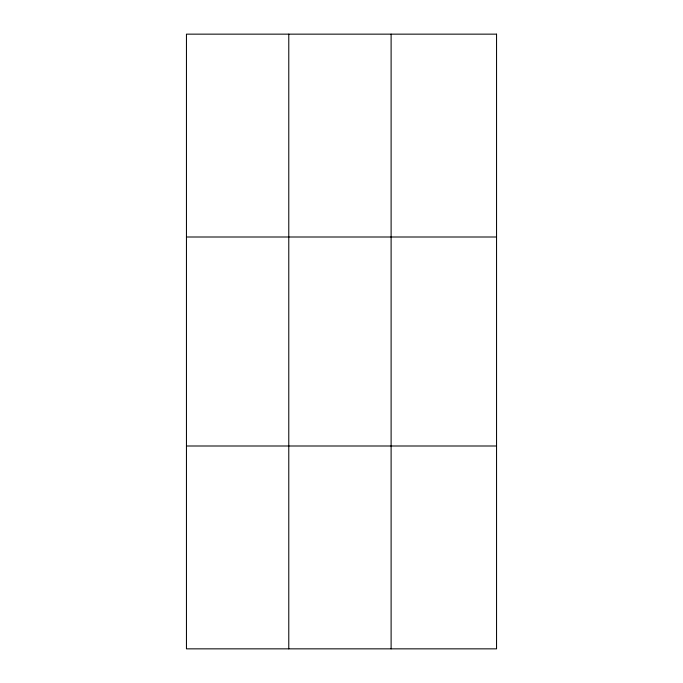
<?xml version="1.0" encoding="UTF-8"?>
<svg xmlns="http://www.w3.org/2000/svg" width="683" height="683" viewBox="0 0 683 683"><rect width="100%" height="100%" fill="white"/><g stroke="black" fill="none" stroke-linecap="round" stroke-linejoin="round"><path stroke-width="1.02" d="M288.781 648.85L288.781 34.15M391.111 648.85L391.111 34.15M186.45 237.001L496.55 237.001M186.45 445.999L496.55 445.999M496.55 34.15L496.55 648.85L186.45 648.85L186.45 34.15L496.55 34.15"/></g></svg>
